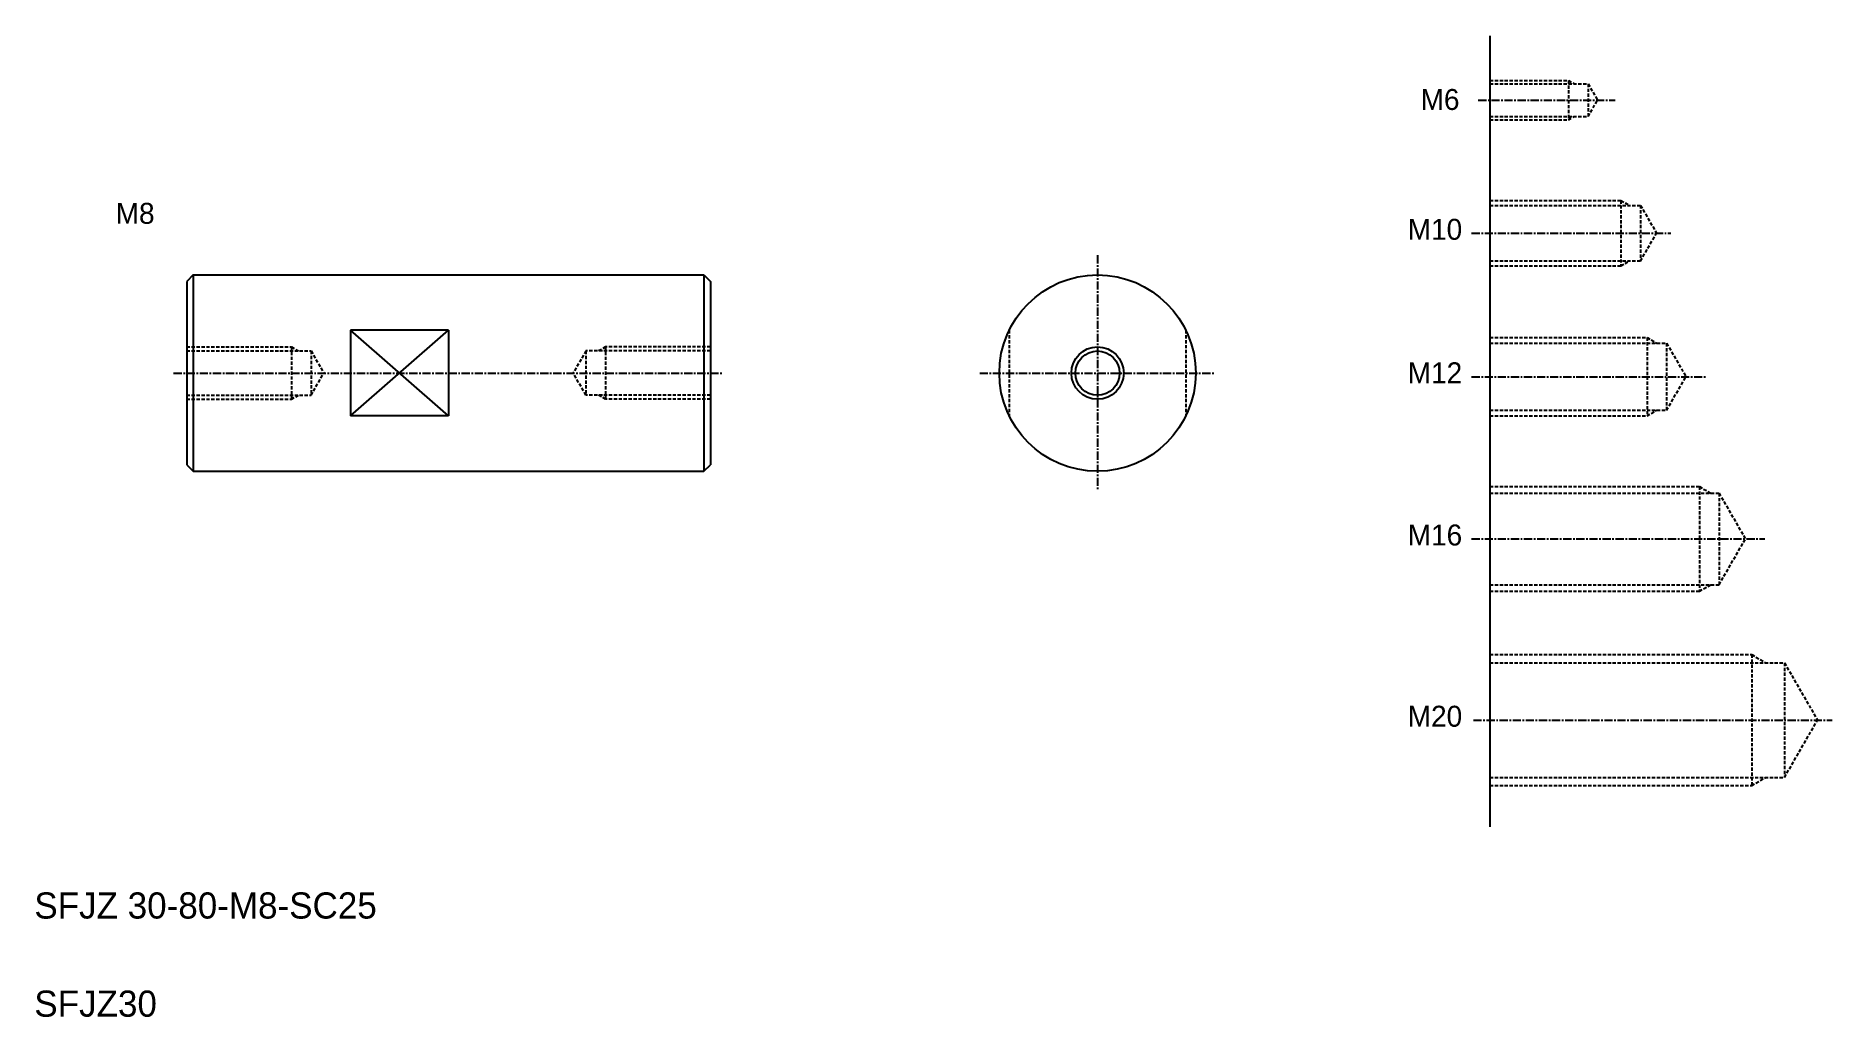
# Model space of a CAD drawing. Extents: x 42 to 317, y 58 to 208.
import ezdxf

# ---------------------------------------------------------------- set-up
doc = ezdxf.new("R2010")
doc.units = 0
doc.linetypes.add('CENTER', pattern=[2, 1.25, -0.25, 0.25, -0.25])
doc.linetypes.add('DASHED', pattern=[0.75, 0.5, -0.25])
doc.layers.get('0').update_dxf_attribs({"linetype": 'CONTINUOUS'})
doc.layers.add('CENTER', color=1, linetype='CENTER')

msp = doc.modelspace()

# ---------------------------------------------------------------- linework, layer by layer
at = {"color": 7, "linetype": 'CONTINUOUS'}
for p, q in [((264.45, 208.16), (264.45, 87.27)), ((66.35, 171.63), (65.35, 170.63)), ((65.35, 170.63), (65.35, 142.63)), ((66.35, 171.63), (144.35, 171.63)), ((66.35, 171.63), (66.35, 141.63)), ((144.35, 171.63), (144.35, 141.63)), ((144.35, 171.63), (145.35, 170.63)), ((145.35, 170.63), (145.35, 142.63)), ((90.35, 163.17), (90.35, 150.09)), ((105.35, 163.17), (90.35, 163.17)), ((105.35, 163.17), (105.35, 150.09)), ((145.35, 163.63), (145.35, 163.63)), ((145.35, 156.63), (145.35, 156.63)), ((105.35, 150.09), (90.35, 150.09)), ((65.35, 142.63), (66.35, 141.63)), ((66.35, 141.63), (144.35, 141.63)), ((144.35, 141.63), (145.35, 142.63))]:
    msp.add_line(p, q, dxfattribs=at)
at = {"color": 3, "linetype": 'DASHED'}
for p, q in [((264.45, 201.34), (276.45, 201.34)), ((264.45, 200.84), (279.45, 200.84)), ((276.45, 201.34), (276.45, 195.34)), ((276.45, 201.34), (277.31, 200.84)), ((279.45, 200.84), (279.45, 195.84)), ((279.45, 200.84), (280.89, 198.34)), ((279.45, 195.84), (280.89, 198.34)), ((264.45, 195.84), (279.45, 195.84)), ((264.45, 195.34), (276.45, 195.34)), ((276.45, 195.34), (277.31, 195.84)), ((264.45, 183.01), (284.45, 183.01)), ((264.45, 182.26), (287.45, 182.26)), ((284.45, 183.01), (284.45, 173.01)), ((284.45, 183.01), (285.75, 182.26)), ((287.45, 182.26), (287.45, 173.76)), ((287.45, 182.26), (289.9, 178.01)), ((287.45, 173.76), (289.9, 178.01)), ((264.45, 173.76), (287.45, 173.76)), ((264.45, 173.01), (284.45, 173.01)), ((284.45, 173.01), (285.75, 173.76)), ((191, 163.17), (191, 150.09)), ((218, 163.17), (218, 150.09)), ((264.45, 162.08), (288.45, 162.08)), ((288.45, 162.08), (288.45, 150.08)), ((288.45, 162.08), (289.96, 161.2)), ((65.35, 160.63), (81.35, 160.63)), ((65.35, 160.01), (84.35, 160.01)), ((81.35, 160.63), (81.35, 152.63)), ((81.35, 160.63), (82.43, 160.01)), ((84.35, 160.01), (86.3, 156.63)), ((84.35, 160.01), (84.35, 153.26)), ((126.35, 160.01), (124.4, 156.63)), ((145.35, 160.01), (126.35, 160.01)), ((126.35, 160.01), (126.35, 153.26)), ((129.35, 160.63), (128.26, 160.01)), ((129.35, 160.63), (129.35, 152.63)), ((145.35, 160.63), (129.35, 160.63)), ((264.45, 161.2), (291.45, 161.2)), ((291.45, 161.2), (291.45, 150.95)), ((291.45, 161.2), (294.4, 156.08)), ((84.35, 153.26), (86.3, 156.63)), ((126.35, 153.26), (124.4, 156.63)), ((291.45, 150.95), (294.4, 156.08)), ((65.35, 153.26), (84.35, 153.26)), ((65.35, 152.63), (81.35, 152.63)), ((81.35, 152.63), (82.43, 153.26)), ((145.35, 153.26), (126.35, 153.26)), ((129.35, 152.63), (128.26, 153.26)), ((145.35, 152.63), (129.35, 152.63)), ((264.45, 150.95), (291.45, 150.95)), ((288.45, 150.08), (289.96, 150.95)), ((264.45, 150.08), (288.45, 150.08)), ((264.45, 139.29), (296.45, 139.29)), ((264.45, 138.29), (299.45, 138.29)), ((296.45, 139.29), (298.18, 138.29)), ((296.45, 139.29), (296.45, 123.29)), ((299.45, 138.29), (299.45, 124.29)), ((299.45, 138.29), (303.49, 131.29)), ((299.45, 124.29), (303.49, 131.29)), ((264.45, 124.29), (299.45, 124.29)), ((296.45, 123.29), (298.18, 124.29)), ((264.45, 123.29), (296.45, 123.29)), ((264.45, 113.6), (304.45, 113.6)), ((304.45, 113.6), (304.45, 93.6)), ((304.45, 113.6), (306.61, 112.35)), ((264.45, 112.35), (309.45, 112.35)), ((309.45, 112.35), (309.45, 94.85)), ((309.45, 112.35), (314.5, 103.6)), ((309.45, 94.85), (314.5, 103.6)), ((264.45, 94.85), (309.45, 94.85)), ((264.45, 93.6), (304.45, 93.6)), ((304.45, 93.6), (306.61, 94.85))]:
    msp.add_line(p, q, dxfattribs=at)
at = {"color": 3, "linetype": 'CONTINUOUS'}
for p, q in [((90.35, 150.09), (105.35, 163.17)), ((105.35, 150.09), (90.35, 163.17))]:
    msp.add_line(p, q, dxfattribs=at)
at = {"color": 7, "linetype": 'CONTINUOUS'}
for radius in [15, 3.38]:
    msp.add_circle((204.5, 156.63), radius, dxfattribs=at)
at = {"color": 3}
msp.add_circle((204.5, 156.63), 4, dxfattribs=at)
at = {"layer": 'CENTER', "color": 1, "linetype": 'CENTER'}
for p, q in [((262.67, 198.34), (283.59, 198.34)), ((261.65, 178.01), (292.07, 178.01)), ((204.5, 174.63), (204.5, 138.63)), ((63.35, 156.63), (147.35, 156.63)), ((186.5, 156.63), (222.5, 156.63)), ((261.65, 156.08), (297.4, 156.08)), ((261.65, 131.29), (306.44, 131.29)), ((261.93, 103.6), (316.72, 103.6))]:
    msp.add_line(p, q, dxfattribs=at)

# ---------------------------------------------------------------- texts
at = {"color": 7, "linetype": 'CONTINUOUS'}
for s, height, p in [('M6', 3.2, (253.86, 196.84)), ('M8', 3.2, (54.5, 179.44)), ('M10', 3.2, (251.89, 177)), ('M12', 3.2, (251.89, 155.07)), ('M16', 3.2, (251.89, 130.29)), ('M20', 3.2, (251.89, 102.59)), ('SFJZ 30-80-M8-SC25', 4, (42.07, 73.27)), ('SFJZ30', 4, (42.07, 58.27))]:
    msp.add_text(s, height=height, dxfattribs=at).set_placement(p)

doc.saveas('drawing.dxf')
